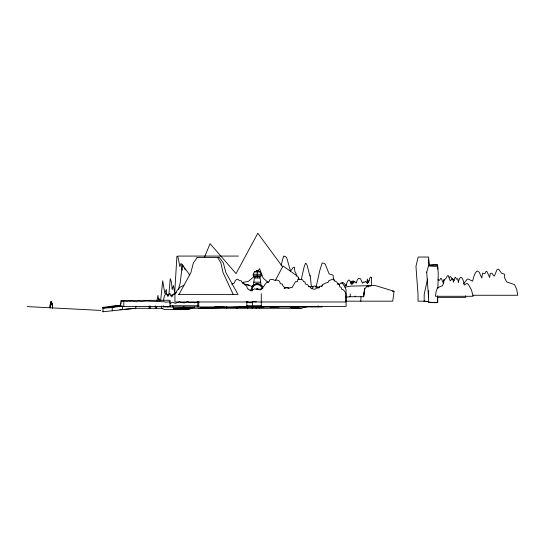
<?xml version="1.0" encoding="UTF-8"?>
<svg xmlns="http://www.w3.org/2000/svg" width="545" height="545" viewBox="0 0 545 545"><rect width="100%" height="100%" fill="white"/><g stroke="black" fill="none" stroke-linecap="round" stroke-linejoin="round"><path stroke-width="0.82" d="M162.866 308.293L135.794 308.293L102.998 311.754L102.998 311.147M120.765 305.391L102.998 307.319L102.998 307.945L104.872 307.755M437.724 297.427L437.717 302.489A7.473 0.715 0 0 1 428.52 301.984L428.636 290.757M437.417 295.921L437.39 302.645A7.473 0.797 0 0 1 428.275 302.087L428.302 301.732L424.058 301.181M437.921 288.244L438.234 273.229L437.601 264.918A7.337 0.702 0 0 0 428.418 265.599A7.337 0.702 0 0 0 437.71 266.28M50.317 304.444L50.201 307.802L50.338 304.451L51.25 301.487L52.286 304.417L52.524 307.918L52.286 304.417L51.264 301.487L50.317 304.444L50.201 307.802L50.338 304.451L51.264 301.487L52.266 304.417L52.524 307.918L52.279 304.417L50.338 304.451L51.264 301.487M350.272 293.953L350.169 296.712L345.441 297.182M360.81 301.174L360.994 296.712M252.383 287.195L252.492 285.573M253.473 285.532L254.324 277.95L260.163 277.95L261.021 285.532M160.686 300.281L162.703 280.798L164.781 293.367L166.293 289.327L166.566 293.598L167.874 296.507L169.529 293.551L170.319 293.775L171.852 296.936L173.262 294.668L175.674 293.428M156.912 300.833L157.961 295.376L158.554 299.764M168.855 294.722L170.265 278.618L171.498 282.419L172.172 289.62L173.446 285.498L174.7 292.931L176.907 256.245L177.725 256.613L178.229 258.112L179.836 266.6L180.974 263.473C182.521 263.603 181.356 268.562 182.296 270.211M189.701 274.918L182.377 264.836L180.136 283.264L178.399 289.456M370.702 285.587L375.485 285.587L394.042 291.289L392.741 301.174L345.53 301.174M363.27 296.712L363.379 296.044M339.297 285.205C339.726 283.85 341.061 282.133 342.315 283.107L344.965 286.936L346.089 289.899L346.089 306.399L261.273 306.399L261.273 293.598M427.518 279.026L424.187 294.436L424.187 301.181L428.493 301.658M301.296 279.469L304.055 267.207L305.466 263.262L306.358 263.746L307.101 265.292L309.928 276.056L310.228 275.641L311.215 285.178L311.808 286.663M350.667 282.657L350.912 281.697L351.3 281.894M281.159 265.156L283.55 256.096L285.498 256.538L286.697 257.737L290.54 271.103L293.251 267.37L294.484 267.22L294.797 271.335L296.18 273.856L296.507 276.172M262.881 288.142L262.479 286.629L260.265 284.429L257.247 283.618L254.222 284.429L252.015 286.629L251.204 289.647M158.888 299.627L159.154 298.674L159.412 300.806M428.527 296.916L426.715 272.132L428.649 265.415M352.499 282.93L352.547 283.032M204.389 257.438L210.07 243.683L236.046 273.59L257.819 233.246L282.623 266.9M231.932 284.565L232.374 283.57L234.173 283.134L235.365 280.437L236.768 279.347L237.995 279.272L239.405 280.655L241.231 280.716L242.532 283.264L243.431 283.264L244.937 284.967L246.619 285.907L247.43 288.373L247.989 288.748C248.029 290.594 250.312 289.095 251.129 290.54L254.672 288.877L256.593 289.293L257.771 288.939L260.203 290.063L262.956 287.467L263.358 286.377L264.339 285.866L264.366 285.212L266.703 282.399L269.298 281.465L269.584 279.96L271.035 279.408L273.168 279.537L274.401 280.293L276.908 280.103L278.659 280.62L279.694 281.588L280.287 283.584L282.48 284.183L282.712 285.532L284.667 287.685L284.701 288.366L286.786 287.637L288.55 288.169L291.091 287.467L291.882 287.801L295.581 281.595L297.379 281.772L297.877 279.306L302.577 279.748L303.415 281.588L305.002 281.935L305.323 283.972L308.075 284.981L308.375 286.227L309.54 286.425L311.399 288.605L314.676 289.341L317.769 287.433L318.648 288.107L320.092 286.105L321.768 286.534L322.163 285.124L323.253 283.959L323.73 284.211L325.828 282.957L328.124 282.392L328.894 280.641L333.056 279.115L334.569 280.968L336.851 281.949L337.675 283.925L339.167 284.143L339.842 286.902L341.17 287.344L341.477 289.116L343.343 289.783L345.162 292.018L345.925 294.048L345.925 301.978L174.925 301.978L174.925 294.436L177.37 289.954L178.692 289.095A1.063 0.988 -90 0 1 179.434 288.067L180.014 287.229L183.924 285.267M316.209 286.752L319.772 270.565L322.163 262.976L324.111 263.344L325.31 264.352L329.153 273.951L333.09 275.184L333.411 278.638L334.793 280.743M121.256 302.741L119.914 305.513L108.959 306.535L108.959 307.203L110.369 307.23M255.251 277.95L253.227 275.784L253.227 274.278L254.386 271.887L257.145 270.572L260.101 271.887L261.266 274.278L261.266 275.784L259.243 277.95M275.477 280.259L282.984 265.974L297.774 276.404L299.13 279.36M351.62 282.657L352.145 281.67M179.033 294.382L190.907 272.527L193.366 262.935L197.263 257.465M350.578 281.969L351.062 281.118L351.532 281.997M121.045 301.235L122.489 301.474L123.334 300.976L127.462 301.542L129.042 300.949L129.833 301.542L131.508 301.167L136.652 301.767L138.621 301.119L141.094 301.528L146.217 301.065L164.161 301.746L165.264 302.168L170.047 301.814M341.749 283.257L342.723 282.392L344.331 283.489L345.905 285.716L347.581 281.227L348.998 279.878L350.769 282.112L351.879 284.633L353.071 282.044L354.012 281.711L355.769 282.126L356.117 283.087L357.459 279.633L358.576 278.345L360.49 278.802L362.548 283.277L363.345 281.963L364.149 282.501L365.45 281.363L367.446 283.591L369.456 279.708L369.537 278.325L370.804 276.983L371.445 277.718M312.149 288.359L313.068 287.29L313 286.377L315.146 285.955L315.664 286.718L316.856 286.677L317.599 288.094M463.611 283.775L467.222 279.217L468.155 279.04L472.583 281.138C473.605 277.643 474.239 273.386 477.073 270.926L479.212 272.18L481.8 278.066L482.57 273.147L484.832 273.767L486.017 271.424L486.971 271.567L489.642 277.466L490.262 273.604L491.392 273.195L492.135 273.549L494.029 276.104L494.438 275.913L496.897 269.932L498.491 269.032L501.536 273.202L504.064 274.012L504.575 274.775L504.65 277.889L506.652 281.901L514.487 284.551L516.769 289.477L517.75 295.274L472.931 295.267M257.601 271.403L259.584 268.685L263.167 278.086L268.46 282.76M167.417 306.937L168.398 306.549M114.709 306.678L111.405 307.182M351.77 283.352L352.881 282.16M252.703 301.855L251.538 302.72L249.767 302.795L246.599 301.555M260.265 284.429L257.247 283.734L254.222 284.545L252.015 286.629M449.23 277.255L450.497 276.533L452.915 279.851L454.251 280.28M368.038 285.491L364.755 288.591L363.433 296.712L364.755 288.523L363.801 296.712L349.25 296.712M121.562 305.915L112.835 307.482L102.998 308.238M253.643 276.84L248.384 281.397L242.886 282.358L244.065 283.945L252.853 286.602M236.714 308.293L238.751 306.958M444.447 279.864L443.766 280.552L443.473 283.23L441.355 278.55L440.598 278.434L439.651 280.3L437.86 279.81M322.429 285.389L321.4 286.52M256.334 301.767L254.604 301.705M256.348 289.157L257.247 288.618L258.139 289.157M170.496 295.928L176.301 292.611M105.853 307.7L108.959 307.203M287.297 287.958L288.107 287.569L288.925 288.571M116.119 306.603L118.878 306.556M291.63 306.712L291.63 308.293L295.56 307.026M192.14 308.293L188.12 309.519L164.692 309.519L161.436 308.293L161.436 305.99M173.324 309.288L188.883 309.288M353.834 282.95L352.942 281.765L351.818 282.705L352.029 283.495M352.383 281.99L353.807 282.167M284.17 288.271L285.594 287.494L286.139 287.808M194.442 306.937L194.442 307.584L173.324 308.293L301.044 308.293L307.53 306.617M344.903 287.14L350.769 286.111L371.445 285.628M344.944 285.348L346.606 285.117M277.739 306.597L240.325 307.067M291.63 308.293L301.044 308.293M102.998 307.85L120.874 305.718M119.92 309.587L122.448 309.376M124.948 309.178L135.794 308.293L135.794 306.201M198.85 308.293L238.628 307.108M222.169 307.435L214.008 307.237L227.926 307.305M241.639 306.937L238.642 306.985L239.596 306.937L239.596 306.556M123.804 300.479L170.047 300.254L170.047 306.426L120.391 306.426L121.072 300.479L123.804 300.479L123.804 306.426M177.874 256.075L238.492 256.075M197.038 257.465L219.369 257.465L223.355 262.935L225.855 272.527L237.981 294.382L178.433 294.382M256.327 270.865L258.16 270.865M254.386 271.887L260.101 271.887M253.227 274.278L261.266 274.278M253.227 275.784L261.266 275.784M254.386 276.622L260.101 276.622M352.887 280.764L353.351 280.764M253.697 282.181L260.796 282.181M259.849 289.007L261.532 289.007M250.039 290.744L252.464 290.744M437.254 297.366L465.791 297.372L465.532 295.84M424.187 301.181L418.029 301.181L418.029 294.436L415.958 266.294L418.185 257.036L428.595 257.036L429.153 265.456M169.951 305.725L198.843 305.725M246.803 305.725L251.592 305.725M252.451 305.725L261.219 305.725M246.395 306.556L248.942 306.556L248.942 306.937M279.483 306.556L318.151 306.556M215.364 306.685L220.241 306.712M252.655 306.706L253.466 306.706M263.003 306.706L263.821 306.706M322.088 306.937L163.52 306.937L163.527 305.725M252.648 306.944L253.466 306.944M256.845 306.998L262.036 306.998M263.031 306.985L263.841 306.985M270.007 307.019L279.169 307.019M216.617 307.06L224.465 307.06M290.253 307.189L298.851 307.189M232.742 307.319L240.945 307.319M200.642 307.462L209.198 307.462M174.114 308.293L189.551 308.293M392.345 291.275L394.042 291.289M220.534 307.033L215.459 306.889M337.178 284.081L338.186 283.645L339.372 284.797M253.078 301.658L253.841 301.678M308.456 286.629L312.687 286.806M315.221 286.915L319.445 287.099M27.25 306.61L100.88 310.425M242.014 306.542L246.245 306.937M242.62 306.528L245.911 306.835M245.713 284.286L249.011 284.974M369.326 280.92L368.951 280.798L367.65 282.637L367.269 281.806L366.949 281.976L367.391 278.938L368.073 282.828M352.233 283.012C353.494 282.944 351.532 282.365 352.397 283.012M199.116 302.141L194.388 302.816L193.291 302.318L189.967 302.72L187.773 301.767L184.149 302.911L180.313 302.196C179.251 300.854 178.535 303.129 177.391 302.529L175.34 303.299L172.288 302.277C171.198 302.945 170.687 303.558 169.611 303.006M354.114 281.908L353.174 281.356L351.954 281.67L351.43 282.657L351.723 283.747M352.983 281.356L353.923 281.908M239.718 306.317L240.652 307.319M298.238 277.8L299.328 279.674M217.571 257.465L220.916 262.935L223.014 272.527L233.185 294.382M182.377 264.836L183.617 266.989M184.442 268.419L185.266 269.857M168.058 295.785L167.751 294.729C166.477 294.995 166.927 293.224 165.953 293.224L164.399 296.078L163.779 298.694A2.766 0.92 -90 0 1 163.582 300.234M350.707 282.998L350.81 283.822M437.771 269.06L437.437 264.965A7.337 0.777 0 0 0 428.411 265.517M426.715 272.132L426.749 272.595M437.383 267.241L437.492 268.787M262.002 285.6L262.084 286.806M428.622 259.563L428.99 265.456M371.445 277.466L371.445 285.75L366.949 286.541L368.495 286.915L368.495 285.716M355.183 296.044L355.183 296.712M353.071 281.39L353.017 281.799M318.123 305.725L318.123 306.937M312.033 306.556L312.033 306.937M259.352 306.712L259.352 308.293M258.139 289.136L258.139 289.674M257.247 270.572L257.247 277.95M256.348 289.136L256.348 289.674M256.123 306.712L256.123 308.293M252.451 301.358L252.451 306.937M252.24 306.712L252.24 308.293M247.58 306.712L247.58 308.293M246.871 301.903L246.871 306.937M226.645 306.712L226.645 308.293M198.714 302.005L198.714 306.937M197.74 301.528L197.74 306.937M183.883 306.358L183.883 307.939M173.324 306.637L173.324 309.519M172.404 305.725L172.404 306.937M156.66 308.293L156.66 306.576L156.524 308.293M155.318 305.847L155.318 308.293M150.175 305.936L150.175 308.293M149.201 305.936L149.201 308.293M122.448 305.915L122.448 309.594M112.236 306.876L112.236 310.814M102.998 307.319L102.998 311.754M252.212 289.674A5.034 5.028 0 0 1 252.887 287.161L253.684 286.091A5.034 5.028 0 0 1 260.81 286.118L261.607 287.161A5.034 5.028 0 0 1 262.111 288.373M443.834 280.007L443.787 282.48L442.513 285.662L437.526 287.767L436.075 291.677L435.448 296.282L473.135 296.276L471.425 289.858L468.4 284.442L467.024 283.393L464.204 285.062C463.502 279.278 460.505 272.282 458.331 282.617L457.848 278.72L456.41 279.21L455.647 277.344L455.041 277.459L453.345 282.147L453.113 279.462L452.561 278.774L451.757 279.033L450.286 280.913L448.106 275.416L447.064 276.233L445.769 278.761L443.834 280.007M352.717 281.99L351.866 283.127L352.915 283.577L352.717 281.99"/></g></svg>
